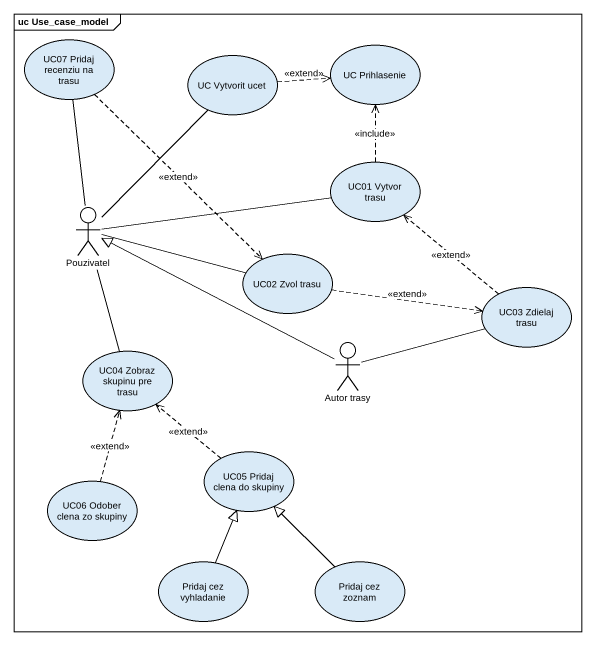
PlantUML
@startuml
mainframe uc Use_case_model
usecase "UC07 Pridaj recenziu na trasu" as UC07_Pridaj_recenziu_na
usecase "UC Vytvorit ucet" as UC_Vytvorit_ucet
usecase "UC Prihlasenie" as UC_Prihlasenie
usecase "UC01 Vytvor trasu" as UC01_Vytvor_trasu
actor Pouzivatel
usecase "UC02 Zvol trasu" as UC02_Zvol_trasu
usecase "UC03 Zdielaj trasu" as UC03_Zdielaj_trasu
usecase "UC04 Zobraz skupinu pre trasu" as UC04_Zobraz_skupinu_pre
actor "Autor trasy" as Autor_trasy
usecase "UC05 Pridaj clena do skupiny" as UC05_Pridaj_clena_do_skupiny
usecase "UC06 Odober clena zo skupiny" as UC06_Odober_clena_zo_skupiny
usecase "Pridaj cez vyhladanie" as Pridaj_cez_vyhladanie
usecase "Pridaj cez zoznam" as Pridaj_cez_zoznam
UC07_Pridaj_recenziu_na ..> UC02_Zvol_trasu : <<extend>>
UC_Vytvorit_ucet .right.> UC_Prihlasenie : <<extend>>
UC01_Vytvor_trasu .up.> UC_Prihlasenie : <<include>>
Pouzivatel -up- UC07_Pridaj_recenziu_na
Pouzivatel -up- UC_Vytvorit_ucet
Pouzivatel -right- UC01_Vytvor_trasu
Pouzivatel -right- UC02_Zvol_trasu
Pouzivatel -- UC04_Zobraz_skupinu_pre
UC02_Zvol_trasu .right.> UC03_Zdielaj_trasu : <<extend>>
UC03_Zdielaj_trasu .up.> UC01_Vytvor_trasu : <<extend>>
Autor_trasy -left-|> Pouzivatel
Autor_trasy -right- UC03_Zdielaj_trasu
UC05_Pridaj_clena_do_skupiny .up.> UC04_Zobraz_skupinu_pre : <<extend>>
UC06_Odober_clena_zo_skupiny .up.> UC04_Zobraz_skupinu_pre : <<extend>>
Pridaj_cez_vyhladanie -up-|> UC05_Pridaj_clena_do_skupiny
Pridaj_cez_zoznam -up-|> UC05_Pridaj_clena_do_skupiny
@enduml
